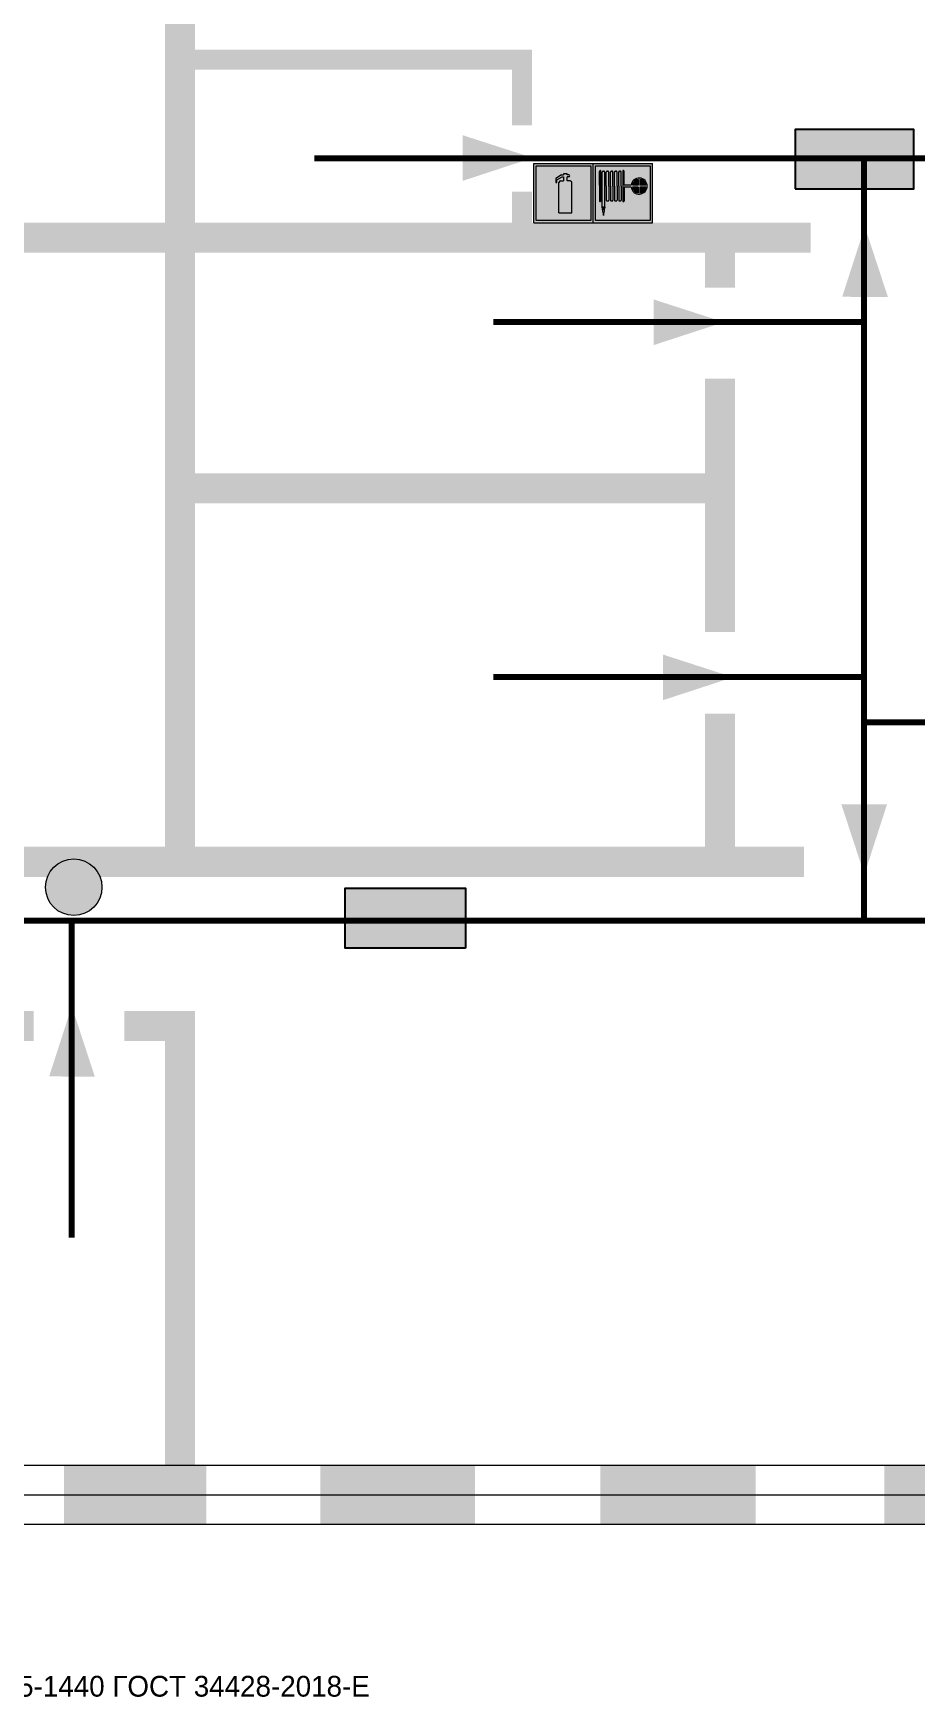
# Model space of a CAD drawing. Header units: millimetres. Extents: x 13114 to 67229, y 22859 to 38520.
# Drawn here: x 20490.3 to 20609.2, y 35171.4 to 35396.5 of the extents above; entities that cross this region are included whole.
import ezdxf

# ---------------------------------------------------------------- set-up
doc = ezdxf.new("R2010")
doc.units = ezdxf.units.MM
doc.layers.add('План_Штампы', color=7, linetype='Continuous')
doc.styles.add('обычный', font='arial.ttf')

# ---------------------------------------------------------------- blocks, each defined once
blk = doc.blocks.new('A$C3AD82952')
at = {"true_color": 0xf5f5ff}
h = blk.add_hatch(color=7, dxfattribs=at)
h.dxf.hatch_style = 1
h.paths.add_polyline_path([(8.21, 8.73, 0.414214), (7.89, 9.05), (7.22, 9.05), (7.22, 9.92), (7.59, 9.92, 1), (7.57, 10.36), (7.22, 10.36), (7.22, 10.6), (6.43, 10.6), (6.43, 10.36), (6.01, 10.36), (4.74, 9.59), (4.74, 8.69), (4.98, 8.73), (4.98, 9.26), (6.12, 9.91), (6.43, 9.91), (6.43, 9.05), (5.76, 9.05, 0.414214), (5.44, 8.73), (5.44, 2.2), (8.21, 2.2)], flags=0)
h.paths.add_polyline_path([(12.8, 12.8), (0, 12.8), (0, 0), (12.8, 0)])
h.paths.add_polyline_path([(0.51, 12.29), (12.29, 12.29), (12.29, 0.51), (0.51, 0.51)], flags=16)
h.paths.add_polyline_path([(4.74, 9.59), (6.01, 10.36), (6.43, 10.36), (6.43, 10.6), (7.22, 10.6), (7.22, 10.36), (7.59, 10.36, -0.94586), (7.59, 9.92), (7.22, 9.92), (7.22, 9.05), (7.89, 9.05, -0.414214), (8.21, 8.73), (8.21, 2.2), (5.44, 2.2), (5.44, 8.73, -0.414214), (5.76, 9.05), (6.43, 9.05), (6.43, 9.91), (6.12, 9.91), (4.98, 9.26), (4.98, 8.73), (4.74, 8.69)], flags=0)
h = blk.add_hatch(color=242)
h.dxf.hatch_style = 1
h.paths.add_polyline_path([(12.29, 12.29), (0.51, 12.29), (0.51, 0.51), (12.29, 0.51)])
h.paths.add_polyline_path([(4.74, 8.69), (4.74, 9.59), (6.01, 10.36), (6.43, 10.36), (6.43, 10.6), (7.22, 10.6), (7.22, 10.36), (7.59, 10.36, -0.94586), (7.59, 9.92), (7.22, 9.92), (7.22, 9.05), (7.89, 9.05, -0.414214), (8.21, 8.73), (8.21, 2.2), (5.44, 2.2), (5.44, 8.73, -0.414214), (5.76, 9.05), (6.43, 9.05), (6.43, 9.91), (6.12, 9.91), (4.98, 9.26), (4.98, 8.73)], flags=16)
h = blk.add_hatch(color=7, dxfattribs=at)
h.dxf.hatch_style = 1
h.paths.add_polyline_path([(8.21, 8.73, 0.414214), (7.89, 9.05), (7.22, 9.05), (7.22, 9.92), (7.59, 9.92, 1), (7.57, 10.36), (7.22, 10.36), (7.22, 10.6), (6.43, 10.6), (6.43, 10.36), (6.01, 10.36), (4.74, 9.59), (4.74, 8.69), (4.98, 8.73), (4.98, 9.26), (6.12, 9.91), (6.43, 9.91), (6.43, 9.05), (5.76, 9.05, 0.414214), (5.44, 8.73), (5.44, 2.2), (8.21, 2.2)])
at = {"color": 242, "lineweight": 5}
for p, q in [((0, 0), (0, 12.8)), ((0, 12.8), (12.8, 12.8)), ((12.8, 0), (12.8, 12.8)), ((6.01, 10.36), (4.74, 9.59)), ((4.74, 9.59), (4.74, 8.69)), ((4.74, 8.69), (4.98, 8.73)), ((4.98, 9.26), (6.12, 9.91)), ((4.98, 8.73), (4.98, 9.26)), ((5.44, 2.2), (5.44, 8.73)), ((5.76, 9.05), (6.43, 9.05)), ((6.01, 10.36), (6.43, 10.36)), ((6.12, 9.91), (6.43, 9.91)), ((7.22, 10.6), (6.43, 10.6)), ((6.43, 10.6), (6.43, 10.36)), ((6.43, 9.91), (6.43, 9.05)), ((7.22, 10.36), (7.22, 10.6)), ((7.59, 10.36), (7.22, 10.36)), ((7.22, 9.05), (7.22, 9.92)), ((7.59, 9.92), (7.22, 9.92)), ((7.89, 9.05), (7.22, 9.05)), ((8.21, 2.2), (8.21, 8.73)), ((0, 0), (12.8, 0)), ((5.44, 2.2), (8.21, 2.2))]:
    blk.add_line(p, q, dxfattribs=at)
blk.add_lwpolyline([(0.51, 12.29), (12.29, 12.29), (12.29, 0.51), (0.51, 0.51)], close=True, dxfattribs=at)
for centre, radius, start, end in [((5.76, 8.73), 0.32, 90, 180), ((7.58, 10.14), 0.223, 273.1875, 86.8125), ((7.89, 8.73), 0.32, 0, 90)]:
    blk.add_arc(centre, radius, start, end, dxfattribs=at)
blk = doc.blocks.new('A$C37112FD5')
at = {"true_color": 0xf5f5ff}
h = blk.add_hatch(color=7, dxfattribs=at)
h.dxf.hatch_style = 1
h.paths.add_polyline_path([(12.8, -7.4), (0, -7.4), (0, -20.2), (12.8, -20.2)])
h.paths.add_polyline_path([(12.29, -7.91), (12.29, -19.69), (0.51, -19.69), (0.51, -7.91)], flags=16)
h.paths.add_polyline_path([(4.98, -9.04, -0.42597), (5.17, -9.22), (5.17, -12.25), (5.17, -15.29, -0.432244), (4.98, -15.47), (4.83, -15.47, -0.42597), (4.64, -15.29), (4.64, -12.25), (4.64, -9.22, -0.432244), (4.83, -9.04)], flags=0)
h.paths.add_polyline_path([(4.28, -9.22), (4.28, -12.25), (4.28, -15.29, -0.432244), (4.09, -15.47), (3.94, -15.47, -0.42597), (3.75, -15.29), (3.75, -12.25), (3.75, -9.22, -0.432244), (3.94, -9.04), (4.09, -9.04, -0.42597)], flags=0)
h.paths.add_polyline_path([(5.72, -9.04), (5.87, -9.04, -0.42597), (6.06, -9.22), (6.06, -12.25), (6.06, -15.29, -0.432244), (5.87, -15.47), (5.72, -15.47, -0.42597), (5.53, -15.29), (5.53, -12.25), (5.53, -9.22, -0.432244)], flags=0)
h.paths.add_polyline_path([(6.42, -8.9), (6.5, -8.9, -0.42597), (6.69, -9.08), (6.69, -12.03), (8.21, -12.03, -15.824349), (8.21, -12.47), (6.69, -12.47), (6.69, -15.42, -0.432244), (6.5, -15.6), (6.42, -15.6)], flags=0)
h.paths.add_polyline_path([(3.39, -9.22), (3.39, -12.25), (3.39, -15.29, -0.432244), (3.2, -15.47), (3.05, -15.47, -0.42597), (2.85, -15.29), (2.85, -12.25), (2.85, -9.22, -0.432244), (3.05, -9.04), (3.2, -9.04, -0.42597)], flags=0)
h.paths.add_polyline_path([(2.5, -9.22), (2.5, -16.71), (1.96, -16.71), (1.96, -9.22, -0.432244), (2.15, -9.04), (2.31, -9.04, -0.42597)], flags=0)
h.paths.add_polyline_path([(1.61, -8.9), (1.61, -15.6), (1.57, -15.6, -0.42597), (1.37, -15.42), (1.37, -12.03), (1.37, -9.09, -0.432244), (1.57, -8.9)], flags=0)
h.paths.add_polyline_path([(9.76, -10.81), (9.76, -12.03), (8.49, -12.03, -0.336371)], flags=0)
h.paths.add_polyline_path([(8.49, -12.47), (9.76, -12.47), (9.76, -13.7, -0.336371)], flags=0)
h.paths.add_polyline_path([(10.11, -10.81, -0.336371), (11.38, -12.03), (10.11, -12.03)], flags=0)
h.paths.add_polyline_path([(10.11, -12.47), (11.38, -12.47, -0.336371), (10.11, -13.7)], flags=0)
h.paths.add_polyline_path([(2.5, -16.84), (2.5, -17.05), (1.97, -17.05), (1.97, -16.84)], flags=0)
h.paths.add_polyline_path([(2.5, -17.24, -0.033778), (2.24, -18.6, -0.033778), (1.97, -17.24)], flags=0)
h = blk.add_hatch(color=242)
h.dxf.hatch_style = 1
h.paths.add_polyline_path([(12.29, -7.91), (0.51, -7.91), (0.51, -19.69), (12.29, -19.69)])
h.paths.add_polyline_path([(6.42, -15.6), (6.42, -8.9), (6.5, -8.9, -0.42597), (6.69, -9.08), (6.69, -12.03), (8.21, -12.03, -15.824349), (8.21, -12.47), (6.69, -12.47), (6.69, -15.42, -0.432244), (6.5, -15.6)], flags=16)
h.paths.add_polyline_path([(5.87, -15.47), (5.72, -15.47, -0.42597), (5.53, -15.29), (5.53, -12.25), (5.53, -9.22, -0.432244), (5.72, -9.04), (5.87, -9.04, -0.42597), (6.06, -9.22), (6.06, -12.25), (6.06, -15.29, -0.432244)], flags=16)
h.paths.add_polyline_path([(4.98, -15.47), (4.83, -15.47, -0.42597), (4.64, -15.29), (4.64, -12.25), (4.64, -9.22, -0.432244), (4.83, -9.04), (4.98, -9.04, -0.42597), (5.17, -9.22), (5.17, -12.25), (5.17, -15.29, -0.432244)], flags=16)
h.paths.add_polyline_path([(4.09, -15.47), (3.94, -15.47, -0.42597), (3.75, -15.29), (3.75, -12.25), (3.75, -9.22, -0.432244), (3.94, -9.04), (4.09, -9.04, -0.42597), (4.28, -9.22), (4.28, -12.25), (4.28, -15.29, -0.432244)], flags=16)
h.paths.add_polyline_path([(3.2, -15.47), (3.05, -15.47, -0.42597), (2.85, -15.29), (2.85, -12.25), (2.85, -9.22, -0.432244), (3.05, -9.04), (3.2, -9.04, -0.42597), (3.39, -9.22), (3.39, -12.25), (3.39, -15.29, -0.432244)], flags=16)
h.paths.add_polyline_path([(2.5, -17.05), (1.97, -17.05), (1.97, -16.84), (2.5, -16.84)], flags=16)
h.paths.add_polyline_path([(2.5, -17.24, -0.033778), (2.24, -18.6, -0.033778), (1.97, -17.24)], flags=16)
h.paths.add_polyline_path([(2.5, -16.71), (1.96, -16.71), (1.96, -9.22, -0.432244), (2.15, -9.04), (2.31, -9.04, -0.42597), (2.5, -9.22)], flags=16)
h.paths.add_polyline_path([(1.61, -15.6), (1.57, -15.6, -0.42597), (1.37, -15.42), (1.37, -12.03), (1.37, -9.09, -0.432244), (1.57, -8.9), (1.61, -8.9)], flags=16)
h.paths.add_polyline_path([(8.49, -12.47), (9.76, -12.47), (9.76, -13.7, -0.336371)], flags=0)
h.paths.add_polyline_path([(10.11, -13.7), (10.11, -12.47), (11.38, -12.47, -0.336371)], flags=0)
h.paths.add_polyline_path([(8.49, -12.03, -0.336371), (9.76, -10.81), (9.76, -12.03)], flags=0)
h.paths.add_polyline_path([(10.11, -12.03), (10.11, -10.81, -0.336371), (11.38, -12.03)], flags=0)
h = blk.add_hatch(color=7, dxfattribs=at)
h.dxf.hatch_style = 1
h.paths.add_polyline_path([(1.61, -8.9), (1.57, -8.9, 0.432244), (1.37, -9.09), (1.37, -12.03), (1.37, -15.42, 0.42597), (1.57, -15.6), (1.61, -15.6)])
h.paths.add_polyline_path([(2.5, -9.22, 0.42597), (2.31, -9.04), (2.15, -9.04, 0.432244), (1.96, -9.22), (1.96, -16.71), (2.5, -16.71)])
h.paths.add_polyline_path([(2.5, -16.84), (1.97, -16.84), (1.97, -17.05), (2.5, -17.05)])
h.paths.add_polyline_path([(2.5, -17.24), (1.97, -17.24, 0.033778), (2.24, -18.6, 0.033778)])
h.paths.add_polyline_path([(3.39, -12.25), (3.39, -9.22, 0.42597), (3.2, -9.04), (3.05, -9.04, 0.432244), (2.85, -9.22), (2.85, -12.25), (2.85, -15.29, 0.42597), (3.05, -15.47), (3.2, -15.47, 0.432244), (3.39, -15.29)])
h.paths.add_polyline_path([(4.28, -12.25), (4.28, -9.22, 0.42597), (4.09, -9.04), (3.94, -9.04, 0.432244), (3.75, -9.22), (3.75, -12.25), (3.75, -15.29, 0.42597), (3.94, -15.47), (4.09, -15.47, 0.432244), (4.28, -15.29)])
h.paths.add_polyline_path([(5.17, -12.25), (5.17, -9.22, 0.42597), (4.98, -9.04), (4.83, -9.04, 0.432244), (4.64, -9.22), (4.64, -12.25), (4.64, -15.29, 0.42597), (4.83, -15.47), (4.98, -15.47, 0.432244), (5.17, -15.29)])
h.paths.add_polyline_path([(6.06, -12.25), (6.06, -9.22, 0.42597), (5.87, -9.04), (5.72, -9.04, 0.432244), (5.53, -9.22), (5.53, -12.25), (5.53, -15.29, 0.42597), (5.72, -15.47), (5.87, -15.47, 0.432244), (6.06, -15.29)])
h.paths.add_polyline_path([(6.69, -12.47), (8.21, -12.47, 15.824349), (8.21, -12.03), (6.69, -12.03), (6.69, -9.08, 0.42597), (6.5, -8.9), (6.42, -8.9), (6.42, -15.6), (6.5, -15.6, 0.432244), (6.69, -15.42)])
h.paths.add_polyline_path([(8.49, -12.47), (9.76, -12.47), (9.76, -13.7, -0.336371)], flags=16)
h.paths.add_polyline_path([(8.49, -12.03, -0.336371), (9.76, -10.81), (9.76, -12.03)], flags=16)
h.paths.add_polyline_path([(10.11, -12.47), (11.38, -12.47, -0.336371), (10.11, -13.7)], flags=16)
h.paths.add_polyline_path([(10.11, -12.03), (10.11, -10.81, -0.336371), (11.38, -12.03)], flags=16)
h = blk.add_hatch(color=242)
h.dxf.hatch_style = 1
h.paths.add_polyline_path([(9.76, -10.81, 0.336371), (8.49, -12.03), (9.76, -12.03)])
h.paths.add_polyline_path([(10.11, -10.81), (10.11, -12.03), (11.38, -12.03, 0.336371)])
h.paths.add_polyline_path([(11.38, -12.47), (10.11, -12.47), (10.11, -13.7, 0.336371)])
h.paths.add_polyline_path([(9.76, -12.47), (8.49, -12.47, 0.336371), (9.76, -13.7)])
at = {"color": 242, "lineweight": 5}
for p, q in [((0, -20.2), (0, -7.4)), ((0, -7.4), (12.8, -7.4)), ((1.37, -12.03), (1.37, -9.08)), ((1.57, -8.9), (1.61, -8.9)), ((1.61, -8.9), (1.61, -15.6)), ((1.96, -16.71), (1.96, -9.22)), ((2.15, -9.04), (2.31, -9.04)), ((2.5, -16.71), (2.5, -9.22)), ((2.85, -12.25), (2.85, -9.22)), ((3.05, -9.04), (3.2, -9.04)), ((3.39, -12.25), (3.39, -9.22)), ((3.75, -12.25), (3.75, -9.22)), ((3.94, -9.04), (4.09, -9.04)), ((4.28, -12.25), (4.28, -9.22)), ((4.64, -12.25), (4.64, -9.22)), ((4.83, -9.04), (4.98, -9.04)), ((5.17, -12.25), (5.17, -9.22)), ((5.53, -12.25), (5.53, -9.22)), ((5.72, -9.04), (5.87, -9.04)), ((6.06, -12.25), (6.06, -9.22)), ((6.42, -8.9), (6.42, -15.6)), ((6.5, -8.9), (6.42, -8.9)), ((6.69, -12.03), (6.69, -9.08)), ((12.8, -20.2), (12.8, -7.4)), ((1.37, -12.03), (1.37, -15.42)), ((2.85, -12.25), (2.85, -15.29)), ((3.39, -12.25), (3.39, -15.29)), ((3.75, -12.25), (3.75, -15.29)), ((4.28, -12.25), (4.28, -15.29)), ((4.64, -12.25), (4.64, -15.29)), ((5.17, -12.25), (5.17, -15.29)), ((5.53, -12.25), (5.53, -15.29)), ((6.06, -12.25), (6.06, -15.29)), ((8.21, -12.03), (6.69, -12.03)), ((8.21, -12.47), (6.69, -12.47)), ((6.69, -12.47), (6.69, -15.42)), ((9.76, -12.03), (8.49, -12.03)), ((9.76, -12.47), (8.49, -12.47)), ((9.76, -10.81), (9.76, -12.03)), ((9.76, -12.47), (9.76, -13.7)), ((10.11, -10.81), (10.11, -12.03)), ((11.38, -12.03), (10.11, -12.03)), ((11.38, -12.47), (10.11, -12.47)), ((10.11, -12.47), (10.11, -13.7)), ((1.57, -15.6), (1.61, -15.6)), ((1.96, -16.71), (2.5, -16.71)), ((1.97, -16.84), (2.5, -16.84)), ((1.97, -17.05), (1.97, -16.84)), ((2.5, -17.05), (1.97, -17.05)), ((1.97, -17.24), (2.5, -17.24)), ((2.5, -16.84), (2.5, -17.05)), ((3.05, -15.47), (3.2, -15.47)), ((3.94, -15.47), (4.09, -15.47)), ((4.83, -15.47), (4.98, -15.47)), ((5.72, -15.47), (5.87, -15.47)), ((6.42, -15.6), (6.5, -15.6)), ((0, -20.2), (12.8, -20.2))]:
    blk.add_line(p, q, dxfattribs=at)
blk.add_lwpolyline([(0.51, -7.91), (12.29, -7.91), (12.29, -19.69), (0.51, -19.69)], close=True, dxfattribs=at)
for centre, radius, start, end in [((1.56, -9.09), 0.182, 87.1027, 180.6071), ((2.15, -9.22), 0.182, 87.1027, 180.6071), ((2.32, -9.22), 0.182, 359.3929, 92.8973), ((3.04, -9.22), 0.182, 87.1027, 180.6071), ((3.21, -9.22), 0.182, 359.3929, 92.8973), ((3.93, -9.22), 0.182, 87.1027, 180.6071), ((4.1, -9.22), 0.182, 359.3929, 92.8973), ((4.82, -9.22), 0.182, 87.1027, 180.6071), ((4.99, -9.22), 0.182, 359.3929, 92.8973), ((5.71, -9.22), 0.182, 87.1027, 180.6071), ((5.88, -9.22), 0.182, 359.3929, 92.8973), ((6.51, -9.09), 0.182, 359.3929, 92.8973), ((9.93, -12.25), 1.74, 187.2319, 172.7681), ((9.93, -12.25), 1.46, 96.9927, 171.3585), ((9.93, -12.25), 1.46, 188.6415, 263.0073), ((9.93, -12.25), 1.46, 8.6415, 83.0073), ((9.93, -12.25), 1.46, 276.9927, 351.3585), ((1.56, -15.42), 0.182, 179.3929, 272.8973), ((12.17, -15.98), 10.27, 187.041, 194.7793), ((-7.7, -15.98), 10.27, 345.2207, 352.959), ((3.04, -15.29), 0.182, 179.3929, 272.8973), ((3.21, -15.29), 0.182, 267.1027, 0.6071), ((3.93, -15.29), 0.182, 179.3929, 272.8973), ((4.1, -15.29), 0.182, 267.1027, 0.6071), ((4.82, -15.29), 0.182, 179.3929, 272.8973), ((4.99, -15.29), 0.182, 267.1027, 0.6071), ((5.71, -15.29), 0.182, 179.3929, 272.8973), ((5.88, -15.29), 0.182, 267.1027, 0.6071), ((6.51, -15.42), 0.182, 267.1027, 0.6071)]:
    blk.add_arc(centre, radius, start, end, dxfattribs=at)
blk = doc.blocks.new('A$C7B8C2D5B')
at = {"lineweight": 0}
h = blk.add_hatch(color=5, dxfattribs=at)
h.dxf.hatch_style = 1
h.paths.add_polyline_path([(1.4, -3.02, 1), (-2.11, -3.02, 1)])
at = {"color": 5, "lineweight": 0}
blk.add_circle((-0.36, -3.02), 1.75, dxfattribs=at)
blk = doc.blocks.new('A$C32E8229D')
at = {"true_color": 0xffffff}
blk.add_hatch(color=7, dxfattribs=at).paths.add_polyline_path([(0, 0), (0, -8), (16, -8), (16, 0)])
h = blk.add_hatch(color=126)
h.paths.add_polyline_path([(0.2, -0.2), (15.8, -0.2), (15.8, -7.8), (0.2, -7.8)])
h.paths.add_polyline_path([(13.49, -2.05), (12.08, -2.05), (11.37, -2.63, 0.162397), (11.29, -2.84), (11.29, -3.63), (10.35, -3.63), (10.35, -4.05), (11.68, -4.05), (11.68, -3.48), (12.26, -4.28), (11.29, -5.1), (11.29, -6.78), (11.85, -6.78), (11.85, -5.44), (12.8, -4.64), (12.8, -5.94), (14.46, -5.94), (14.46, -5.39), (13.45, -5.39), (13.45, -3.97), (12.46, -2.59), (13.15, -2.59), (13.69, -3.34), (14.18, -3)], flags=16)
h.paths.add_polyline_path([(10.74, -1.82, 1), (11.8, -1.82, 1)], flags=16)
h.paths.add_polyline_path([(9.39, -3.59), (5.99, -3.59), (6.56, -3.03), (5.91, -3.03), (5.1, -3.83), (5.91, -4.64), (6.56, -4.64), (5.99, -4.09), (9.39, -4.09)], flags=16)
h.paths.add_polyline_path([(4.29, -1.08), (1.72, -1.08), (1.72, -6.6), (4.29, -6.6)], flags=16)
at = {"color": 126}
blk.add_lwpolyline([(16, -8), (0, -8), (0, 0), (16, 0)], close=True, dxfattribs=at)

msp = doc.modelspace()

# ---------------------------------------------------------------- linework, layer by layer
at = {"lineweight": 0}
for points, const_width in [([(20510.05, 35284.82), (20510.05, 35455.04)], 4.05), ([(20556.14, 35384.11), (20556.14, 35393), (20510.62, 35393)], 2.7), ([(20556.14, 35369.22), (20556.14, 35375.18)], 2.7), ([(20595.06, 35368.97), (20450.76, 35368.97)], 4.05), ([(20582.82, 35368.97), (20582.82, 35362.22)], 4.05), ([(20582.82, 35315.81), (20582.82, 35349.95)], 4.05), ([(20582.82, 35335.19), (20510.05, 35335.19)], 4.05), ([(20594.15, 35284.82), (20457.84, 35284.82), (20457.84, 35304.65)], 4.05), ([(20582.82, 35284.82), (20582.82, 35304.79)], 4.05), ([(20468.85, 35262.69), (20490.33, 35262.69)], 4.05), ([(20510.05, 35201.14), (20510.05, 35262.69), (20502.53, 35262.69)], 4.05), ([(20494.39, 35199.43), (20513.58, 35199.43)], 8.1), ([(20528.94, 35199.43), (20549.82, 35199.43)], 8.1), ([(20566.68, 35199.43), (20587.62, 35199.43)], 8.1), ([(20604.98, 35199.43), (20626.43, 35199.43)], 8.1)]:
    msp.add_lwpolyline(points, dxfattribs=dict(at, const_width=const_width))
at = {"color": 126, "lineweight": 100, "true_color": 0x008754}
for points in [[(20406.7, 35243.31), (20406.7, 35214.45), (20424.32, 35214.45), (20424.32, 35276.89), (20675.03, 35276.89), (20675.03, 35379.67), (20528.18, 35379.67)], [(20602.24, 35276.89), (20602.24, 35379.67)], [(20602.24, 35357.58), (20552.28, 35357.58)], [(20552.28, 35309.75), (20602.24, 35309.75)], [(20602.24, 35303.67), (20631.86, 35303.67)], [(20495.41, 35276.89), (20495.41, 35234.17)]]:
    msp.add_lwpolyline(points, dxfattribs=at)
at = {"lineweight": 0}
for points in [[(20717.91, 35203.41), (20409.73, 35203.41)], [(20717.85, 35199.43), (20409.67, 35199.43)], [(20717.92, 35195.46), (20409.74, 35195.46)]]:
    msp.add_lwpolyline(points, dxfattribs=at)
at = {"layer": 'План_Штампы', "color": 126, "true_color": 0x008754}
for points in [[(20548.13, 35376.64), (20548.14, 35382.8), (20557.59, 35379.75)], [(20605.46, 35360.99), (20599.3, 35361.01), (20602.35, 35370.46)], [(20573.88, 35354.49), (20573.9, 35360.65), (20583.35, 35357.59)], [(20575.13, 35306.61), (20575.14, 35312.77), (20584.59, 35309.71)], [(20599.18, 35292.58), (20605.34, 35292.56), (20602.29, 35283.11)], [(20498.56, 35255.86), (20492.4, 35255.88), (20495.46, 35265.33)]]:
    msp.add_solid(points, dxfattribs=at)

# ---------------------------------------------------------------- block references
for name, p, xscale, yscale, zscale in [('A$C3AD82952', (20557.72, 35370.98), 0.625, 0.625, 0.625), ('A$C37112FD5', (20565.72, 35383.6), 0.6249984004534781, 0.6249984004534781, 0.6249984004534781), ('A$C7B8C2D5B', (20496.5, 35287.97), 2.177419353276491, 2.177419353276491, 2.177419353276491)]:
    msp.add_blockref(name, p, dxfattribs=dict(xscale=xscale, yscale=yscale, zscale=zscale))
at = {"layer": 'План_Штампы', "color": 126, "true_color": 0x008754, "xscale": -1}
msp.add_blockref('A$C32E8229D', (20608.96, 35383.56), dxfattribs=at)
at = {"layer": 'План_Штампы', "color": 126, "true_color": 0x008754, "xscale": 1.012510887696, "yscale": 1.012510887696, "zscale": 1.012510887696, "rotation": 359.9978653237145}
msp.add_blockref('A$C32E8229D', (20532.31, 35281.28), dxfattribs=at)

# ---------------------------------------------------------------- texts
at = {"lineweight": 0, "insert": (20461.59, 35173.25), "char_height": 2.8, "width": 191.3484, "attachment_point": 5, "style": 'обычный'}
msp.add_mtext('\\pi-8.4,l8.4,t8.4;{\\fProxima Nova Rg|b0|i0|c204|p2;ИЗГОТОВИТЕЛЬ: ИП АНДРЕЕВ А. А.\\fProxima Nova Rg|b0|i0|c0|p2; \\fProxima Nova Rg|b0|i0|c204|p2;ФП-24 - 2022/ 200-25-1440 ГОСТ 34428-2018-Е\\H1.2266x; }', dxfattribs=at)

doc.saveas('drawing.dxf')
